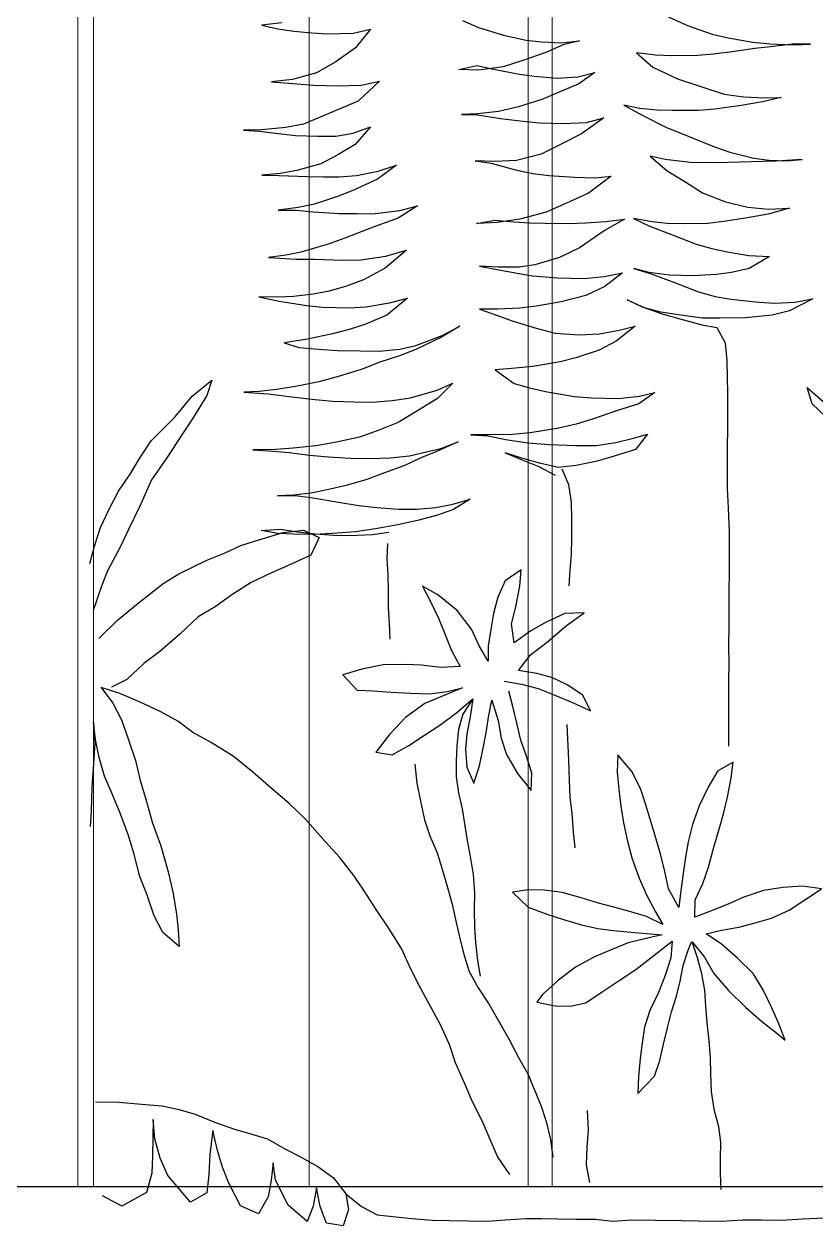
# Model space of a CAD drawing. Header units: metres. Extents: x -58 to 722, y -1100 to 345.
# Drawn here: x 27.1586 to 27.3925, y 109.69 to 110.0452 of the extents above; entities that cross this region are included whole.
import ezdxf

# ---------------------------------------------------------------- set-up
doc = ezdxf.new("R2010")
doc.units = ezdxf.units.M
doc.header["$MEASUREMENT"] = 0
doc.layers.add('FSR_ARQ_002MURO', color=150, linetype='Continuous', lineweight=30)
doc.layers.add('FSR_ARQ_013VENTANAS', color=4, linetype='Continuous', lineweight=5)
doc.layers.add('FSR_ARQ_005VEGETACION', color=64, linetype='Continuous')
doc.layers.add('FSR_ARQ_29PERFILES ACERO', color=143, linetype='Continuous')

# ---------------------------------------------------------------- blocks, each defined once
blk = doc.blocks.new('arbustos 01')
at = {"layer": 'FSR_ARQ_005VEGETACION', "color": 103}
for p, q in [((188.57058, -31.70263), (188.56249, -31.70549)), ((188.57759, -31.69943), (188.57058, -31.70263)), ((188.64443, -31.70103), (188.6392, -31.70325)), ((188.70373, -31.70178), (188.71032, -31.70253)), ((188.71032, -31.70253), (188.70508, -31.70368)), ((188.55724, -31.70664), (188.54913, -31.70806)), ((188.56249, -31.70549), (188.55724, -31.70664)), ((188.63099, -31.70576), (188.6236, -31.70741)), ((188.6392, -31.70325), (188.63099, -31.70576)), ((188.68035, -31.70509), (188.67459, -31.70385)), ((188.67459, -31.70385), (188.67958, -31.71)), ((188.68884, -31.70533), (188.68035, -31.70509)), ((188.69386, -31.70502), (188.68884, -31.70533)), ((188.69983, -31.70446), (188.69386, -31.70502)), ((188.70508, -31.70368), (188.69983, -31.70446)), ((188.53026, -31.7088), (188.53611, -31.70872)), ((188.53588, -31.70896), (188.53026, -31.7088)), ((188.54352, -31.70862), (188.53588, -31.70896)), ((188.53611, -31.70872), (188.5433, -31.70958)), ((188.5433, -31.70958), (188.54845, -31.71022)), ((188.54913, -31.70806), (188.54352, -31.70862)), ((188.54845, -31.71022), (188.55671, -31.71143)), ((188.61202, -31.70829), (188.60603, -31.70765)), ((188.60603, -31.70765), (188.61143, -31.70901)), ((188.61143, -31.70901), (188.61708, -31.71144)), ((188.61847, -31.70796), (188.61202, -31.70829)), ((188.6236, -31.70741), (188.61847, -31.70796)), ((188.67958, -31.71), (188.68598, -31.71457)), ((188.55671, -31.71143), (188.56222, -31.71207)), ((188.56222, -31.71207), (188.56736, -31.71248)), ((188.56736, -31.71248), (188.57597, -31.7126)), ((188.57597, -31.7126), (188.58111, -31.71241)), ((188.58111, -31.71241), (188.58732, -31.71161)), ((188.58732, -31.71161), (188.582, -31.71634)), ((188.61708, -31.71144), (188.62465, -31.71409)), ((188.62465, -31.71409), (188.63113, -31.71616)), ((188.582, -31.71634), (188.57392, -31.72016)), ((188.60655, -31.71948), (188.60103, -31.718)), ((188.60103, -31.718), (188.60622, -31.72175)), ((188.62638, -31.71849), (188.62089, -31.71928)), ((188.63472, -31.71682), (188.62638, -31.71849)), ((188.63113, -31.71616), (188.63903, -31.71724)), ((188.63973, -31.7158), (188.63472, -31.71682)), ((188.63903, -31.71724), (188.64561, -31.71703)), ((188.64561, -31.71703), (188.63973, -31.7158)), ((188.68598, -31.71457), (188.69236, -31.71819)), ((188.69236, -31.71819), (188.70028, -31.72036)), ((188.57392, -31.72016), (188.55857, -31.72515)), ((188.60622, -31.72175), (188.61199, -31.72419)), ((188.61337, -31.71986), (188.60655, -31.71948)), ((188.62089, -31.71928), (188.61337, -31.71986)), ((188.67771, -31.72222), (188.67172, -31.72086)), ((188.67172, -31.72086), (188.67874, -31.72746)), ((188.68549, -31.72247), (188.67771, -31.72222)), ((188.69337, -31.72224), (188.68549, -31.72247)), ((188.69875, -31.72181), (188.69337, -31.72224)), ((188.7071, -31.7211), (188.69875, -31.72181)), ((188.70028, -31.72036), (188.7071, -31.7211)), ((188.54508, -31.72641), (188.53982, -31.72624)), ((188.53982, -31.72624), (188.54593, -31.72771)), ((188.55225, -31.72607), (188.54508, -31.72641)), ((188.55857, -31.72515), (188.55225, -31.72607)), ((188.61199, -31.72419), (188.61837, -31.72697)), ((188.54593, -31.72771), (188.553, -31.72893)), ((188.553, -31.72893), (188.56163, -31.73013)), ((188.56163, -31.73013), (188.56689, -31.73054)), ((188.58052, -31.73047), (188.58625, -31.72991)), ((188.59149, -31.72877), (188.58521, -31.7322)), ((188.58625, -31.72991), (188.59149, -31.72877)), ((188.61837, -31.72697), (188.62605, -31.72937)), ((188.62605, -31.72937), (188.63264, -31.73084)), ((188.67874, -31.72746), (188.69665, -31.73499)), ((188.56689, -31.73054), (188.57538, -31.73054)), ((188.57538, -31.73054), (188.58052, -31.73047)), ((188.58521, -31.7322), (188.57773, -31.73601)), ((188.60376, -31.73446), (188.59801, -31.73298)), ((188.59801, -31.73298), (188.60537, -31.73814)), ((188.62456, -31.73406), (188.61931, -31.73461)), ((188.63196, -31.73312), (188.62456, -31.73406)), ((188.63947, -31.73194), (188.63196, -31.73312)), ((188.63264, -31.73084), (188.63947, -31.73158)), ((188.63947, -31.73158), (188.64473, -31.73187)), ((188.64473, -31.73187), (188.63947, -31.73194)), ((188.57773, -31.73601), (188.57035, -31.73898)), ((188.61142, -31.73483), (188.60376, -31.73446)), ((188.60537, -31.73814), (188.61187, -31.74152)), ((188.61931, -31.73461), (188.61142, -31.73483)), ((188.68032, -31.73796), (188.67467, -31.73589)), ((188.67467, -31.73589), (188.67965, -31.74168)), ((188.68607, -31.73896), (188.68032, -31.73796)), ((188.69665, -31.73499), (188.70241, -31.73611)), ((188.70578, -31.73797), (188.69922, -31.73878)), ((188.70241, -31.73611), (188.71043, -31.73683)), ((188.71103, -31.7373), (188.70578, -31.73797)), ((188.71043, -31.73683), (188.71629, -31.73699)), ((188.71629, -31.73699), (188.71103, -31.7373)), ((188.57035, -31.73898), (188.56168, -31.74244)), ((188.61187, -31.74152), (188.61861, -31.7449)), ((188.67965, -31.74168), (188.68532, -31.74507)), ((188.69193, -31.739), (188.68607, -31.73896)), ((188.69922, -31.73878), (188.69193, -31.739)), ((188.55668, -31.74418), (188.54882, -31.7462)), ((188.56168, -31.74244), (188.55668, -31.74418)), ((188.58288, -31.7455), (188.57732, -31.75036)), ((188.57787, -31.74664), (188.58288, -31.7455)), ((188.61861, -31.7449), (188.62677, -31.74694)), ((188.68532, -31.74507), (188.69097, -31.7481)), ((188.53807, -31.74706), (188.53292, -31.74666)), ((188.53292, -31.74666), (188.54154, -31.74714)), ((188.5438, -31.74687), (188.53807, -31.74706)), ((188.54154, -31.74714), (188.54979, -31.74738)), ((188.54882, -31.7462), (188.5438, -31.74687)), ((188.54979, -31.74738), (188.5572, -31.74764)), ((188.5572, -31.74764), (188.56234, -31.74769)), ((188.56234, -31.74769), (188.56963, -31.74759)), ((188.56963, -31.74759), (188.57787, -31.74664)), ((188.62705, -31.75004), (188.62132, -31.75119)), ((188.62677, -31.74694), (188.63382, -31.74732)), ((188.63503, -31.74778), (188.62705, -31.75004)), ((188.63382, -31.74732), (188.64028, -31.74711)), ((188.64028, -31.74711), (188.63503, -31.74778)), ((188.67212, -31.7505), (188.66612, -31.74843)), ((188.66612, -31.74843), (188.67239, -31.75313)), ((188.69097, -31.7481), (188.69877, -31.75026)), ((188.57151, -31.7539), (188.56571, -31.75757)), ((188.57732, -31.75036), (188.57151, -31.7539)), ((188.60078, -31.75267), (188.59564, -31.75214)), ((188.59564, -31.75214), (188.60312, -31.75766)), ((188.60771, -31.75245), (188.60078, -31.75267)), ((188.61595, -31.75186), (188.60771, -31.75245)), ((188.62132, -31.75119), (188.61595, -31.75186)), ((188.67919, -31.75184), (188.67212, -31.7505)), ((188.67239, -31.75313), (188.68045, -31.75685)), ((188.68494, -31.75236), (188.67919, -31.75184)), ((188.68996, -31.75229), (188.68494, -31.75236)), ((188.69533, -31.75222), (188.68996, -31.75229)), ((188.70465, -31.75186), (188.69533, -31.75222)), ((188.69877, -31.75026), (188.70429, -31.75126)), ((188.70429, -31.75126), (188.71027, -31.75178)), ((188.71027, -31.75178), (188.70465, -31.75186)), ((188.56571, -31.75757), (188.5581, -31.76054)), ((188.60312, -31.75766), (188.61034, -31.76091)), ((188.68045, -31.75685), (188.6855, -31.75881)), ((188.5581, -31.76054), (188.55083, -31.76231)), ((188.61034, -31.76091), (188.61696, -31.76392)), ((188.665, -31.76339), (188.65924, -31.7618)), ((188.65924, -31.7618), (188.66552, -31.76589)), ((188.6855, -31.75881), (188.69307, -31.76134)), ((188.69307, -31.76134), (188.69834, -31.76234)), ((188.5439, -31.76288), (188.53708, -31.76262)), ((188.53708, -31.76262), (188.54416, -31.76455)), ((188.55083, -31.76231), (188.5439, -31.76288)), ((188.54416, -31.76455), (188.55159, -31.76589)), ((188.61696, -31.76392), (188.62559, -31.7662)), ((188.67398, -31.76447), (188.665, -31.76339)), ((188.679, -31.7644), (188.67398, -31.76447)), ((188.68498, -31.76432), (188.679, -31.7644)), ((188.69346, -31.76384), (188.68498, -31.76432)), ((188.69895, -31.76329), (188.69346, -31.76384)), ((188.69834, -31.76234), (188.70493, -31.76321)), ((188.70493, -31.76321), (188.69895, -31.76329)), ((188.55159, -31.76589), (188.55878, -31.76699)), ((188.55878, -31.76699), (188.56393, -31.76763)), ((188.56393, -31.76763), (188.57206, -31.76776)), ((188.57206, -31.76776), (188.57732, -31.76769)), ((188.58331, -31.76845), (188.57534, -31.77142)), ((188.57732, -31.76769), (188.58233, -31.76714)), ((188.58233, -31.76714), (188.58829, -31.76599)), ((188.58829, -31.76599), (188.58331, -31.76845)), ((188.59739, -31.76694), (188.59128, -31.76619)), ((188.59128, -31.76619), (188.59767, -31.7698)), ((188.60397, -31.76745), (188.59739, -31.76694)), ((188.59767, -31.7698), (188.606, -31.77567)), ((188.60935, -31.76761), (188.60397, -31.76745)), ((188.61736, -31.76751), (188.60935, -31.76761)), ((188.6225, -31.76744), (188.61736, -31.76751)), ((188.62764, -31.76713), (188.6225, -31.76744)), ((188.62559, -31.7662), (188.63302, -31.76729)), ((188.63385, -31.76656), (188.62764, -31.76713)), ((188.63302, -31.76729), (188.63984, -31.76768)), ((188.63984, -31.76768), (188.63385, -31.76656)), ((188.66552, -31.76589), (188.6738, -31.76889)), ((188.6738, -31.76889), (188.68306, -31.77247)), ((188.57534, -31.77142), (188.56773, -31.7744)), ((188.68306, -31.77247), (188.68822, -31.77431)), ((188.5576, -31.77692), (188.55044, -31.7781)), ((188.56261, -31.7759), (188.5576, -31.77692)), ((188.56773, -31.7744), (188.56261, -31.7759)), ((188.606, -31.77567), (188.61261, -31.77881)), ((188.66963, -31.77839), (188.66279, -31.77645)), ((188.66279, -31.77645), (188.6698, -31.78233)), ((188.68822, -31.77431), (188.69735, -31.77706)), ((188.69735, -31.77706), (188.70238, -31.77807)), ((188.55044, -31.7781), (188.54364, -31.77843)), ((188.54364, -31.77843), (188.55038, -31.7824)), ((188.61261, -31.77881), (188.62066, -31.78121)), ((188.62066, -31.78121), (188.62581, -31.78197)), ((188.67777, -31.7796), (188.66963, -31.77839)), ((188.68387, -31.77963), (188.67777, -31.7796)), ((188.69307, -31.77939), (188.68387, -31.77963)), ((188.69905, -31.77931), (188.69307, -31.77939)), ((188.70813, -31.77882), (188.69905, -31.77931)), ((188.70238, -31.77807), (188.70813, -31.77882)), ((188.55038, -31.7824), (188.55614, -31.78376)), ((188.55614, -31.78376), (188.56117, -31.78441)), ((188.56117, -31.78441), (188.56859, -31.78478)), ((188.56859, -31.78478), (188.57659, -31.78456)), ((188.58256, -31.78412), (188.57483, -31.78697)), ((188.57659, -31.78456), (188.58316, -31.78375)), ((188.58816, -31.78237), (188.58256, -31.78412)), ((188.58316, -31.78375), (188.58816, -31.78237)), ((188.598, -31.7851), (188.59188, -31.78387)), ((188.59188, -31.78387), (188.59768, -31.78833)), ((188.60446, -31.78573), (188.598, -31.7851)), ((188.6133, -31.78549), (188.60446, -31.78573)), ((188.62142, -31.78478), (188.6133, -31.78549)), ((188.62655, -31.784), (188.62142, -31.78478)), ((188.62581, -31.78197), (188.63274, -31.782)), ((188.63311, -31.78271), (188.62655, -31.784)), ((188.63274, -31.782), (188.63883, -31.78168)), ((188.63883, -31.78168), (188.63311, -31.78271)), ((188.6698, -31.78233), (188.67691, -31.78618)), ((188.57483, -31.78697), (188.56698, -31.79007)), ((188.59768, -31.78833), (188.60394, -31.79124)), ((188.67691, -31.78618), (188.68255, -31.78826)), ((188.68255, -31.78826), (188.68819, -31.78985)), ((188.53535, -31.79348), (188.52948, -31.79237)), ((188.52948, -31.79237), (188.53706, -31.79633)), ((188.54193, -31.79375), (188.53535, -31.79348)), ((188.54719, -31.79344), (188.54193, -31.79375)), ((188.55638, -31.79248), (188.54719, -31.79344)), ((188.56151, -31.79157), (188.55638, -31.79248)), ((188.56698, -31.79007), (188.56151, -31.79157)), ((188.59045, -31.79273), (188.58487, -31.7952)), ((188.5851, -31.7952), (188.59045, -31.79273)), ((188.60394, -31.79124), (188.6121, -31.7934)), ((188.6121, -31.7934), (188.62024, -31.79484)), ((188.6684, -31.79371), (188.66252, -31.79211)), ((188.66252, -31.79211), (188.6693, -31.79776)), ((188.68819, -31.78985), (188.69347, -31.79086)), ((188.69347, -31.79086), (188.69993, -31.79161)), ((188.70462, -31.7931), (188.69555, -31.79454)), ((188.69993, -31.79161), (188.70496, -31.79178)), ((188.71129, -31.79169), (188.70462, -31.7931)), ((188.70496, -31.79178), (188.71129, -31.79169)), ((188.53706, -31.79633), (188.54282, -31.79769)), ((188.57892, -31.79731), (188.57272, -31.79907)), ((188.57426, -31.7975), (188.57939, -31.79671)), ((188.58487, -31.7952), (188.57892, -31.79731)), ((188.57939, -31.79671), (188.5851, -31.7952)), ((188.62024, -31.79484), (188.62563, -31.79548)), ((188.62563, -31.79548), (188.63293, -31.79574)), ((188.63293, -31.79574), (188.63891, -31.79578)), ((188.63891, -31.79578), (188.63296, -31.7979)), ((188.67619, -31.79504), (188.6684, -31.79371)), ((188.68146, -31.79532), (188.67619, -31.79504)), ((188.69054, -31.79508), (188.68146, -31.79532)), ((188.69555, -31.79454), (188.69054, -31.79508)), ((188.54282, -31.79769), (188.55156, -31.79864)), ((188.55156, -31.79864), (188.55993, -31.79877)), ((188.55993, -31.79877), (188.56579, -31.79869)), ((188.56594, -31.80096), (188.56093, -31.80174)), ((188.56579, -31.79869), (188.57426, -31.7975)), ((188.57272, -31.79907), (188.56594, -31.80096)), ((188.59298, -31.80262), (188.58782, -31.80138)), ((188.58782, -31.80138), (188.59398, -31.80631)), ((188.62784, -31.79976), (188.62022, -31.80201)), ((188.63296, -31.7979), (188.62784, -31.79976)), ((188.6511, -31.80446), (188.64532, -31.80131)), ((188.64532, -31.80131), (188.65134, -31.80494)), ((188.6693, -31.79776), (188.67651, -31.80077)), ((188.67651, -31.80077), (188.68167, -31.80249)), ((188.56093, -31.80174), (188.55825, -31.8068)), ((188.59945, -31.80385), (188.59298, -31.80262)), ((188.60603, -31.80424), (188.59945, -31.80385)), ((188.61403, -31.80365), (188.60603, -31.80424)), ((188.62022, -31.80201), (188.61403, -31.80365)), ((188.65975, -31.80769), (188.6511, -31.80446)), ((188.65134, -31.80494), (188.65977, -31.80901)), ((188.68167, -31.80249), (188.68707, -31.80386)), ((188.68707, -31.80386), (188.69534, -31.80566)), ((188.55825, -31.8068), (188.55769, -31.81261)), ((188.59398, -31.80631), (188.59964, -31.80923)), ((188.59964, -31.80923), (188.6072, -31.81175)), ((188.66502, -31.80894), (188.65975, -31.80769)), ((188.65977, -31.80901), (188.66517, -31.81109)), ((188.67185, -31.80956), (188.66502, -31.80894)), ((188.69168, -31.80893), (188.68547, -31.80938)), ((188.69801, -31.80837), (188.69168, -31.80893)), ((188.69534, -31.80566), (188.70301, -31.80687)), ((188.70301, -31.80687), (188.69801, -31.80837)), ((188.55769, -31.81261), (188.55752, -31.81819)), ((188.6072, -31.81175), (188.61236, -31.81312)), ((188.61236, -31.81312), (188.62135, -31.81455)), ((188.66517, -31.81109), (188.67154, -31.81315)), ((188.67154, -31.81315), (188.67743, -31.81546)), ((188.67806, -31.80948), (188.67185, -31.80956)), ((188.68547, -31.80938), (188.67806, -31.80948)), ((188.62135, -31.81455), (188.6271, -31.81519)), ((188.6271, -31.81519), (188.63368, -31.8157)), ((188.63368, -31.8157), (188.62752, -31.8202)), ((188.67743, -31.81546), (188.68487, -31.81775)), ((188.55752, -31.81819), (188.55746, -31.82327)), ((188.62752, -31.8202), (188.6224, -31.82159)), ((188.65277, -31.82237), (188.6476, -31.82005)), ((188.6476, -31.82005), (188.65269, -31.82512)), ((188.68487, -31.81775), (188.69159, -31.81969)), ((188.69159, -31.81969), (188.69926, -31.82114)), ((188.73313, -31.82432), (188.72673, -31.81914)), ((188.72673, -31.81914), (188.72835, -31.82414)), ((188.53131, -31.82151), (188.52611, -31.82612)), ((188.52971, -31.82691), (188.53131, -31.82151)), ((188.55746, -31.82327), (188.55742, -31.8291)), ((188.58634, -31.82435), (188.5813, -31.8231)), ((188.5813, -31.8231), (188.58661, -31.82686)), ((188.59328, -31.82509), (188.58634, -31.82435)), ((188.60212, -31.82485), (188.59328, -31.82509)), ((188.60774, -31.82442), (188.60212, -31.82485)), ((188.61716, -31.82286), (188.60774, -31.82442)), ((188.6224, -31.82159), (188.61716, -31.82286)), ((188.66153, -31.82488), (188.65277, -31.82237)), ((188.69926, -31.82114), (188.70549, -31.82213)), ((188.52298, -31.83322), (188.52971, -31.82691)), ((188.58661, -31.82686), (188.59393, -31.82915)), ((188.65269, -31.82512), (188.66029, -31.8298)), ((188.55742, -31.8291), (188.5575, -31.83517)), ((188.59393, -31.82915), (188.60174, -31.83191)), ((188.60174, -31.83191), (188.60714, -31.83351)), ((188.5575, -31.83517), (188.55758, -31.84099)), ((188.5888, -31.8383), (188.58376, -31.83682)), ((188.58376, -31.83682), (188.58765, -31.8419)), ((188.60714, -31.83351), (188.61278, -31.83487)), ((188.61278, -31.83487), (188.62224, -31.83641)), ((188.62224, -31.83641), (188.62799, -31.83693)), ((188.59407, -31.83955), (188.5888, -31.8383)), ((188.60054, -31.84053), (188.59407, -31.83955)), ((188.60736, -31.84056), (188.60054, -31.84053)), ((188.61596, -31.8402), (188.60736, -31.84056)), ((188.62288, -31.83963), (188.61596, -31.8402)), ((188.63028, -31.83858), (188.62288, -31.83963)), ((188.62799, -31.83693), (188.636, -31.83706)), ((188.636, -31.83742), (188.63028, -31.83858)), ((188.636, -31.83706), (188.64174, -31.83699)), ((188.64174, -31.83699), (188.636, -31.83742)), ((188.6516, -31.84151), (188.64583, -31.83932)), ((188.64583, -31.83932), (188.65317, -31.84257)), ((188.55758, -31.84099), (188.55754, -31.84732)), ((188.58765, -31.8419), (188.59461, -31.84408)), ((188.59461, -31.84408), (188.60025, -31.84568)), ((188.61915, -31.84638), (188.62534, -31.84462)), ((188.63046, -31.843), (188.62487, -31.84522)), ((188.62534, -31.84462), (188.63046, -31.843)), ((188.65676, -31.84276), (188.6516, -31.84151)), ((188.65317, -31.84257), (188.65834, -31.84465)), ((188.66179, -31.84389), (188.65676, -31.84276)), ((188.60025, -31.84568), (188.60709, -31.84714)), ((188.60709, -31.84714), (188.61307, -31.84777)), ((188.61307, -31.84777), (188.61915, -31.84638)), ((188.62487, -31.84522), (188.6194, -31.84745))]:
    blk.add_line(p, q, dxfattribs=at)
at = {"layer": 'FSR_ARQ_005VEGETACION', "color": 104}
for p, q in [((188.66752, -31.82576), (188.66153, -31.82488)), ((188.69955, -31.82472), (188.69286, -31.82541)), ((188.70826, -31.82353), (188.69955, -31.82472)), ((188.70549, -31.82213), (188.71123, -31.82277)), ((188.71626, -31.82306), (188.70826, -31.82353)), ((188.71123, -31.82277), (188.71626, -31.82306)), ((188.72835, -31.82414), (188.73275, -31.83126)), ((188.73884, -31.83129), (188.73313, -31.82432)), ((188.67399, -31.82627), (188.66752, -31.82576)), ((188.67996, -31.82619), (188.67399, -31.82627)), ((188.68701, -31.82597), (188.67996, -31.82619)), ((188.69286, -31.82541), (188.68701, -31.82597)), ((188.66029, -31.8298), (188.66559, -31.83296)), ((188.66559, -31.83296), (188.67208, -31.83562)), ((188.73275, -31.83126), (188.73653, -31.83706)), ((188.7466, -31.83896), (188.73884, -31.83129)), ((188.67208, -31.83562), (188.67821, -31.83781)), ((188.67821, -31.83781), (188.68576, -31.8395)), ((188.68576, -31.8395), (188.69247, -31.8406)), ((188.69247, -31.8406), (188.70001, -31.84145)), ((188.73653, -31.83706), (188.74154, -31.84464)), ((188.75026, -31.84453), (188.7466, -31.83896)), ((188.65834, -31.84465), (188.66339, -31.84709)), ((188.66814, -31.84464), (188.66179, -31.84389)), ((188.67483, -31.84478), (188.66814, -31.84464)), ((188.68117, -31.8447), (188.67483, -31.84478)), ((188.68846, -31.84424), (188.68117, -31.8447)), ((188.69466, -31.84368), (188.68846, -31.84424)), ((188.70135, -31.84287), (188.69466, -31.84368)), ((188.70001, -31.84145), (188.70576, -31.84185)), ((188.7066, -31.84244), (188.70135, -31.84287)), ((188.70576, -31.84185), (188.71329, -31.84199)), ((188.71329, -31.84199), (188.7066, -31.84244)), ((188.74154, -31.84464), (188.74654, -31.85187)), ((188.75356, -31.84998), (188.75026, -31.84453)), ((188.55754, -31.84732), (188.55752, -31.85451)), ((188.61179, -31.84819), (188.60968, -31.85337)), ((188.6194, -31.84745), (188.61406, -31.85027)), ((188.66339, -31.84709), (188.67, -31.84951)), ((188.67, -31.84951), (188.67589, -31.8517)), ((188.67589, -31.8517), (188.68261, -31.85364)), ((188.74654, -31.85187), (188.75036, -31.86042)), ((188.75734, -31.85555), (188.75356, -31.84998)), ((188.55752, -31.85451), (188.55723, -31.86108)), ((188.60968, -31.85337), (188.6088, -31.85912)), ((188.68261, -31.85364), (188.68884, -31.85511)), ((188.68884, -31.85511), (188.69424, -31.85624)), ((188.69424, -31.85624), (188.69998, -31.85688)), ((188.76066, -31.86184), (188.75734, -31.85555)), ((188.6088, -31.85912), (188.60864, -31.86462)), ((188.64766, -31.85986), (188.6419, -31.85814)), ((188.6419, -31.85814), (188.64745, -31.86153)), ((188.65318, -31.86086), (188.64766, -31.85986)), ((188.67851, -31.86027), (188.67254, -31.86095)), ((188.68519, -31.85911), (188.67851, -31.86027)), ((188.69426, -31.85767), (188.68519, -31.85911)), ((188.69939, -31.857), (188.69426, -31.85767)), ((188.70513, -31.85704), (188.69939, -31.857)), ((188.69998, -31.85688), (188.70513, -31.85704)), ((188.75036, -31.86042), (188.75417, -31.86838)), ((188.55723, -31.86108), (188.55697, -31.86865)), ((188.64745, -31.86153), (188.65297, -31.86349)), ((188.65297, -31.86349), (188.65921, -31.8652)), ((188.6594, -31.86149), (188.65318, -31.86086)), ((188.66538, -31.86141), (188.6594, -31.86149)), ((188.67254, -31.86095), (188.66538, -31.86141)), ((188.76324, -31.86742), (188.76066, -31.86184)), ((188.60864, -31.86462), (188.60872, -31.87071)), ((188.65921, -31.8652), (188.66569, -31.86655)), ((188.66569, -31.86655), (188.673, -31.86788)), ((188.673, -31.86788), (188.67958, -31.86887)), ((188.69667, -31.86832), (188.69145, -31.87079)), ((188.70326, -31.86907), (188.69667, -31.86832)), ((188.7042, -31.86805), (188.69859, -31.86885)), ((188.71054, -31.86845), (188.7042, -31.86805)), ((188.70506, -31.86948), (188.71054, -31.86845)), ((188.75417, -31.86838), (188.75675, -31.87373)), ((188.76524, -31.87361), (188.76324, -31.86742)), ((188.55697, -31.86865), (188.55692, -31.8746)), ((188.60872, -31.87071), (188.6088, -31.87645)), ((188.67398, -31.86978), (188.66859, -31.86902)), ((188.679, -31.86995), (188.67398, -31.86978)), ((188.6851, -31.87011), (188.679, -31.86995)), ((188.67958, -31.86887), (188.68712, -31.86948)), ((188.69274, -31.86953), (188.6851, -31.87011)), ((188.68712, -31.86948), (188.69311, -31.86976)), ((188.69145, -31.87079), (188.69427, -31.87661)), ((188.69859, -31.86885), (188.69274, -31.86953)), ((188.69311, -31.86976), (188.6998, -31.86967)), ((188.6998, -31.86967), (188.70506, -31.86948)), ((188.7113, -31.87147), (188.70326, -31.86907)), ((188.71718, -31.87343), (188.7113, -31.87147)), ((188.55692, -31.8746), (188.5569, -31.88228)), ((188.66901, -31.8727), (188.66931, -31.87778)), ((188.72235, -31.87575), (188.71718, -31.87343)), ((188.72836, -31.87817), (188.72235, -31.87575)), ((188.75675, -31.87373), (188.76093, -31.88168)), ((188.76675, -31.87933), (188.76524, -31.87361)), ((188.6088, -31.87645), (188.60923, -31.88147)), ((188.66931, -31.87778), (188.6689, -31.88305)), ((188.69427, -31.87661), (188.70185, -31.88009)), ((188.70185, -31.88009), (188.70738, -31.88252)), ((188.73751, -31.88271), (188.72836, -31.87817)), ((188.5569, -31.88228), (188.55698, -31.88836)), ((188.60923, -31.88147), (188.60954, -31.8866)), ((188.62568, -31.88674), (188.62524, -31.88137)), ((188.62524, -31.88137), (188.63043, -31.885)), ((188.6689, -31.88305), (188.66885, -31.88831)), ((188.70738, -31.88252), (188.71376, -31.88555)), ((188.74269, -31.88587), (188.73751, -31.88271)), ((188.76093, -31.88168), (188.76291, -31.88679)), ((188.62696, -31.89354), (188.62568, -31.88674)), ((188.63043, -31.885), (188.6329, -31.89035)), ((188.65249, -31.88961), (188.65759, -31.88679)), ((188.65759, -31.88679), (188.6548, -31.89196)), ((188.71376, -31.88555), (188.71979, -31.88941)), ((188.75091, -31.89233), (188.74269, -31.88587)), ((188.76291, -31.88679), (188.76565, -31.89476)), ((188.55698, -31.88836), (188.55706, -31.89369)), ((188.6329, -31.89035), (188.63429, -31.89571)), ((188.64623, -31.89471), (188.65249, -31.88961)), ((188.6548, -31.89196), (188.65236, -31.89726)), ((188.66885, -31.88831), (188.66881, -31.89381)), ((188.71979, -31.88941), (188.72558, -31.89351)), ((188.55706, -31.89369), (188.55701, -31.89964)), ((188.61031, -31.89962), (188.60452, -31.89552)), ((188.60452, -31.89552), (188.61085, -31.89567)), ((188.61085, -31.89567), (188.61699, -31.89857)), ((188.62835, -31.89914), (188.62696, -31.89354)), ((188.63429, -31.89571), (188.63519, -31.90096)), ((188.64153, -31.90087), (188.64623, -31.89471)), ((188.66881, -31.89381), (188.66852, -31.89895)), ((188.72558, -31.89351), (188.73125, -31.89678)), ((188.75768, -31.89786), (188.75091, -31.89233)), ((188.55701, -31.89964), (188.5571, -31.90633)), ((188.6166, -31.90504), (188.61031, -31.89962)), ((188.61699, -31.89857), (188.62205, -31.90137)), ((188.62748, -31.90537), (188.62835, -31.89914)), ((188.65236, -31.89726), (188.65028, -31.90243)), ((188.66852, -31.89895), (188.66835, -31.90409)), ((188.73125, -31.89678), (188.7373, -31.90256)), ((188.76386, -31.90387), (188.75768, -31.89786)), ((188.62205, -31.90137), (188.62748, -31.90537)), ((188.63519, -31.90096), (188.63598, -31.90633)), ((188.63897, -31.90629), (188.64153, -31.90087)), ((188.65028, -31.90243), (188.64808, -31.90784)), ((188.7373, -31.90256), (188.74383, -31.90821)), ((188.5571, -31.90633), (188.55706, -31.91216)), ((188.62216, -31.90926), (188.6166, -31.90504)), ((188.63598, -31.90633), (188.63605, -31.91135)), ((188.63605, -31.91135), (188.63897, -31.90629)), ((188.64808, -31.90784), (188.64516, -31.91313)), ((188.62605, -31.91447), (188.62216, -31.90926)), ((188.74383, -31.90821), (188.74903, -31.91208)), ((188.55706, -31.91216), (188.55714, -31.91773)), ((188.61509, -31.91677), (188.62009, -31.91539)), ((188.62009, -31.91539), (188.62605, -31.91447)), ((188.64516, -31.91313), (188.65162, -31.91341)), ((188.65162, -31.91341), (188.65795, -31.91272)), ((188.65795, -31.91272), (188.6632, -31.91241)), ((188.6632, -31.91241), (188.6705, -31.91255)), ((188.6705, -31.91255), (188.67745, -31.91401)), ((188.67745, -31.91401), (188.68369, -31.91584)), ((188.68369, -31.91584), (188.67898, -31.92092)), ((188.74903, -31.91208), (188.7546, -31.91739)), ((188.55714, -31.91773), (188.55709, -31.92331)), ((188.605, -31.92253), (188.6101, -31.91911)), ((188.6101, -31.91911), (188.61509, -31.91677)), ((188.62504, -31.91891), (188.61956, -31.9203)), ((188.63076, -31.91799), (188.62504, -31.91891)), ((188.7546, -31.91739), (188.75965, -31.91995)), ((188.55709, -31.92331), (188.55716, -31.92889)), ((188.60244, -31.9277), (188.605, -31.92253)), ((188.61409, -31.92252), (188.60838, -31.92499)), ((188.61956, -31.9203), (188.61409, -31.92252)), ((188.62789, -31.92628), (188.62925, -31.92124)), ((188.64632, -31.92818), (188.641, -31.92371)), ((188.641, -31.92371), (188.64192, -31.92968)), ((188.641, -31.92371), (188.6443, -31.92881)), ((188.64946, -31.92132), (188.64442, -31.92008)), ((188.64442, -31.92008), (188.65019, -31.92251)), ((188.6552, -31.92208), (188.64946, -31.92132)), ((188.65019, -31.92251), (188.6568, -31.92529)), ((188.66142, -31.92188), (188.6552, -31.92208)), ((188.66787, -31.92155), (188.66142, -31.92188)), ((188.67384, -31.92111), (188.66787, -31.92155)), ((188.67898, -31.92092), (188.67384, -31.92111)), ((188.75028, -31.92486), (188.75693, -31.92202)), ((188.75693, -31.92202), (188.763, -31.92002)), ((188.763, -31.92002), (188.75925, -31.92521)), ((188.60838, -31.92499), (188.60244, -31.9277)), ((188.62653, -31.93216), (188.62789, -31.92628)), ((188.63479, -31.92415), (188.63273, -31.93088)), ((188.63594, -31.92976), (188.63479, -31.92415)), ((188.6568, -31.92529), (188.6632, -31.92986)), ((188.74351, -31.92806), (188.75028, -31.92486)), ((188.75925, -31.92521), (188.75633, -31.93063)), ((188.55716, -31.92889), (188.55711, -31.93422)), ((188.63273, -31.93088), (188.63173, -31.93663)), ((188.63673, -31.93489), (188.63594, -31.92976)), ((188.64192, -31.92968), (188.64307, -31.93528)), ((188.6443, -31.92881), (188.6458, -31.93381)), ((188.65188, -31.93241), (188.64632, -31.92818)), ((188.6632, -31.92986), (188.66841, -31.93541)), ((188.73296, -31.93477), (188.73793, -31.93112)), ((188.73793, -31.93112), (188.74351, -31.92806)), ((188.75633, -31.93063), (188.75426, -31.93652)), ((188.76491, -31.93709), (188.76555, -31.93146)), ((188.76555, -31.93146), (188.76516, -31.93828)), ((188.55711, -31.93422), (188.55718, -31.9393)), ((188.61015, -31.93214), (188.6096, -31.94386)), ((188.62529, -31.93731), (188.62653, -31.93216)), ((188.63763, -31.93989), (188.63673, -31.93489)), ((188.64307, -31.93528), (188.6435, -31.94029)), ((188.6458, -31.93381), (188.64635, -31.93918)), ((188.65694, -31.93569), (188.65188, -31.93241)), ((188.66841, -31.93541), (188.67292, -31.94121)), ((188.72714, -31.93796), (188.73296, -31.93477)), ((188.62345, -31.9426), (188.62529, -31.93731)), ((188.63173, -31.93663), (188.63001, -31.94203)), ((188.64635, -31.93918), (188.64654, -31.9442)), ((188.66201, -31.93909), (188.65694, -31.93569)), ((188.66755, -31.94212), (188.66201, -31.93909)), ((188.71968, -31.94261), (188.72714, -31.93796)), ((188.75426, -31.93652), (188.75173, -31.94396)), ((188.76367, -31.94296), (188.76491, -31.93709)), ((188.76516, -31.93828), (188.76561, -31.94497)), ((188.58889, -31.94765), (188.59346, -31.94214)), ((188.59346, -31.94214), (188.59366, -31.94777)), ((188.62173, -31.94812), (188.62345, -31.9426)), ((188.63001, -31.94203), (188.62639, -31.9483)), ((188.63891, -31.94573), (188.63763, -31.93989)), ((188.6435, -31.94029), (188.64298, -31.94616)), ((188.67292, -31.94121), (188.66755, -31.94212)), ((188.71341, -31.94771), (188.71968, -31.94261)), ((188.76196, -31.94908), (188.76367, -31.94296)), ((188.55631, -31.94971), (188.55556, -31.94451)), ((188.55556, -31.94451), (188.56075, -31.94754)), ((188.6096, -31.94386), (188.60945, -31.95044)), ((188.64078, -31.95145), (188.63891, -31.94573)), ((188.64298, -31.94616), (188.64078, -31.95145)), ((188.64654, -31.9442), (188.64649, -31.94934)), ((188.66006, -31.94521), (188.65943, -31.95143)), ((188.75173, -31.94396), (188.75027, -31.95056)), ((188.76561, -31.94497), (188.76608, -31.95273)), ((188.55751, -31.95607), (188.55631, -31.94971)), ((188.56075, -31.94754), (188.56379, -31.95277)), ((188.58599, -31.95315), (188.58889, -31.94765)), ((188.59366, -31.94777), (188.59318, -31.95354)), ((188.60945, -31.95044), (188.60917, -31.95618)), ((188.62193, -31.95385), (188.62173, -31.94812)), ((188.62639, -31.9483), (188.62193, -31.95385)), ((188.64649, -31.94934), (188.64572, -31.95461)), ((188.70809, -31.95233), (188.71341, -31.94771)), ((188.75027, -31.95056), (188.74844, -31.95668)), ((188.75941, -31.95498), (188.76196, -31.94908)), ((188.56379, -31.95277), (188.56679, -31.95892)), ((188.58438, -31.95819), (188.58599, -31.95315)), ((188.59318, -31.95354), (188.59251, -31.95901)), ((188.64572, -31.95461), (188.6446, -31.95988)), ((188.65943, -31.95143), (188.65819, -31.95731)), ((188.70136, -31.95816), (188.70809, -31.95233)), ((188.75698, -31.96075), (188.75941, -31.95498)), ((188.76608, -31.95273), (188.7663, -31.96062)), ((188.55883, -31.96145), (188.55751, -31.95607)), ((188.56679, -31.95892), (188.56898, -31.96503)), ((188.58284, -31.96329), (188.58438, -31.95819)), ((188.59251, -31.95901), (188.59159, -31.96447)), ((188.60917, -31.95618), (188.60852, -31.96133)), ((188.65819, -31.95731), (188.65696, -31.96342)), ((188.69605, -31.96313), (188.70136, -31.95816)), ((188.74844, -31.95668), (188.74615, -31.9646)), ((188.5602, -31.96657), (188.55883, -31.96145)), ((188.60852, -31.96133), (188.60812, -31.96755)), ((188.6446, -31.95988), (188.64372, -31.96539)), ((188.68957, -31.97063), (188.69605, -31.96313)), ((188.75421, -31.96832), (188.75698, -31.96075)), ((188.7663, -31.96062), (188.76661, -31.96564)), ((188.56215, -31.97318), (188.5602, -31.96657)), ((188.56898, -31.96503), (188.57036, -31.97065)), ((188.58124, -31.96877), (188.58284, -31.96329)), ((188.59159, -31.96447), (188.59043, -31.97007)), ((188.64372, -31.96539), (188.64284, -31.9709)), ((188.65696, -31.96342), (188.65512, -31.96871)), ((188.74615, -31.9646), (188.74351, -31.97205)), ((188.57036, -31.97065), (188.57129, -31.97578)), ((188.5794, -31.97462), (188.58124, -31.96877)), ((188.59043, -31.97007), (188.58884, -31.97592)), ((188.60812, -31.96755), (188.6076, -31.9727)), ((188.64284, -31.9709), (188.64183, -31.97618)), ((188.65512, -31.96871), (188.65281, -31.97435)), ((188.68486, -31.97571), (188.68957, -31.97063)), ((188.75238, -31.97444), (188.75421, -31.96832)), ((188.56371, -31.97905), (188.56215, -31.97318)), ((188.57799, -31.9804), (188.5794, -31.97462)), ((188.65281, -31.97435), (188.65108, -31.97964)), ((188.74351, -31.97205), (188.74111, -31.98057)), ((188.75034, -31.98212), (188.75238, -31.97444)), ((188.57129, -31.97578), (188.57205, -31.9811)), ((188.58884, -31.97592), (188.58651, -31.98258)), ((188.64183, -31.97618), (188.64095, -31.98145)), ((188.68016, -31.98175), (188.68486, -31.97571)), ((188.56552, -31.98441), (188.56371, -31.97905)), ((188.57205, -31.9811), (188.57274, -31.98673)), ((188.57683, -31.98612), (188.57799, -31.9804)), ((188.58651, -31.98258), (188.58404, -31.98807)), ((188.64095, -31.98145), (188.64055, -31.98743)), ((188.65108, -31.97964), (188.64937, -31.98564)), ((188.67676, -31.98682), (188.68016, -31.98175)), ((188.74111, -31.98057), (188.73941, -31.98764)), ((188.74791, -31.98825), (188.75034, -31.98212)), ((188.52662, -31.98612), (188.53281, -31.98529)), ((188.53175, -31.98952), (188.52662, -31.98612)), ((188.53281, -31.98529), (188.53926, -31.98564)), ((188.53926, -31.98564), (188.54566, -31.98673)), ((188.54566, -31.98673), (188.55207, -31.98887)), ((188.56807, -31.98971), (188.56552, -31.98441)), ((188.57274, -31.98673), (188.57344, -31.99224)), ((188.57344, -31.99224), (188.57683, -31.98612)), ((188.61168, -31.98738), (188.61755, -31.98656)), ((188.61755, -31.98656), (188.62282, -31.98643)), ((188.62282, -31.98643), (188.62798, -31.98722)), ((188.64937, -31.98564), (188.64789, -31.99116)), ((188.67278, -31.99297), (188.67676, -31.98682)), ((188.53725, -31.9931), (188.53175, -31.98952)), ((188.55207, -31.98887), (188.55775, -31.99134)), ((188.56815, -31.99541), (188.56807, -31.98971)), ((188.58404, -31.98807), (188.58108, -31.99369)), ((188.59982, -31.99089), (188.6055, -31.98914)), ((188.6055, -31.98914), (188.61168, -31.98738)), ((188.62798, -31.98722), (188.6229, -31.99213)), ((188.64055, -31.98743), (188.64063, -31.99305)), ((188.73941, -31.98764), (188.73831, -31.99447)), ((188.74561, -31.99497), (188.74791, -31.98825)), ((188.54299, -31.99581), (188.53725, -31.9931)), ((188.55775, -31.99134), (188.56304, -31.99344)), ((188.56304, -31.99344), (188.56815, -31.99541)), ((188.58108, -31.99369), (188.57872, -31.99781)), ((188.58408, -31.99526), (188.5892, -31.9937)), ((188.5892, -31.9937), (188.59476, -31.9922)), ((188.59476, -31.9922), (188.59982, -31.99089)), ((188.61673, -31.99444), (188.6113, -31.99619)), ((188.6229, -31.99213), (188.61673, -31.99444)), ((188.64063, -31.99305), (188.64047, -31.99879)), ((188.64789, -31.99116), (188.64654, -31.99715)), ((188.66856, -31.99924), (188.67278, -31.99297)), ((188.73831, -31.99447), (188.73778, -31.99962)), ((188.54834, -31.99735), (188.54299, -31.99581)), ((188.55369, -31.99877), (188.54834, -31.99735)), ((188.57872, -31.99781), (188.58408, -31.99526)), ((188.60544, -31.99794), (188.6, -31.99913)), ((188.6113, -31.99619), (188.60544, -31.99794)), ((188.64654, -31.99715), (188.64518, -32.00291)), ((188.74282, -32.00051), (188.74561, -31.99497)), ((188.55941, -31.99968), (188.55369, -31.99877)), ((188.56445, -32.00092), (188.55941, -31.99968)), ((188.55947, -32.00427), (188.56445, -32.00092)), ((188.58403, -32.00084), (188.57895, -32.00128)), ((188.57895, -32.00128), (188.58411, -32.00245)), ((188.58911, -32.00033), (188.58403, -32.00084)), ((188.58411, -32.00245), (188.59008, -32.00391)), ((188.59499, -31.99982), (188.58911, -32.00033)), ((188.6, -31.99913), (188.59499, -31.99982)), ((188.64047, -31.99879), (188.64018, -32.00381)), ((188.66435, -32.006), (188.66856, -31.99924)), ((188.73778, -31.99962), (188.7375, -32.00512)), ((188.7375, -32.00512), (188.74282, -32.00051)), ((188.5542, -32.00886), (188.55947, -32.00427)), ((188.56901, -32.00352), (188.56505, -32.00859)), ((188.56734, -32.00875), (188.56901, -32.00352)), ((188.57041, -32.00629), (188.56932, -32.00351)), ((188.57196, -32.01135), (188.57041, -32.00629)), ((188.58159, -32.00806), (188.57563, -32.0033)), ((188.57563, -32.0033), (188.57602, -32.00875)), ((188.59008, -32.00391), (188.59569, -32.00613)), ((188.59569, -32.00613), (188.60112, -32.00848)), ((188.64018, -32.00381), (188.63954, -32.00968)), ((188.64518, -32.00291), (188.64394, -32.00807)), ((188.66145, -32.01249), (188.66435, -32.006)), ((188.54907, -32.01395), (188.5542, -32.00886)), ((188.56505, -32.00859), (188.56196, -32.01397)), ((188.56586, -32.0141), (188.56734, -32.00875)), ((188.57602, -32.00875), (188.57783, -32.01425)), ((188.5876, -32.01263), (188.58159, -32.00806)), ((188.60112, -32.00848), (188.60736, -32.01186)), ((188.63954, -32.00968), (188.63865, -32.01483)), ((188.64394, -32.00807), (188.64222, -32.01323)), ((188.54579, -32.01927), (188.54907, -32.01395)), ((188.56196, -32.01397), (188.55714, -32.01949)), ((188.56494, -32.01938), (188.56586, -32.0141)), ((188.57302, -32.01642), (188.57196, -32.01135)), ((188.57783, -32.01425), (188.58008, -32.02017)), ((188.59298, -32.01621), (188.5876, -32.01263)), ((188.60736, -32.01186), (188.61293, -32.01612)), ((188.64222, -32.01323), (188.6393, -32.01865)), ((188.65854, -32.01815), (188.66145, -32.01249)), ((188.57421, -32.02142), (188.57302, -32.01642)), ((188.59855, -32.01998), (188.59298, -32.01621)), ((188.61293, -32.01612), (188.61814, -32.02083)), ((188.65516, -32.02429), (188.65854, -32.01815)), ((188.54308, -32.02476), (188.54579, -32.01927)), ((188.55714, -32.01949), (188.55157, -32.02501)), ((188.56458, -32.02465), (188.56494, -32.01938)), ((188.57583, -32.02648), (188.57421, -32.02142)), ((188.58008, -32.02017), (188.58295, -32.02608)), ((188.60393, -32.02362), (188.59855, -32.01998)), ((188.61814, -32.02083), (188.62004, -32.0234)), ((188.6393, -32.01865), (188.63567, -32.02408)), ((188.54079, -32.02987), (188.54308, -32.02476)), ((188.55157, -32.02501), (188.5463, -32.02961)), ((188.5641, -32.03017), (188.56458, -32.02465)), ((188.58295, -32.02608), (188.5847, -32.03157)), ((188.60896, -32.02467), (188.60393, -32.02362)), ((188.61398, -32.0246), (188.60896, -32.02467)), ((188.62004, -32.0234), (188.61398, -32.0246)), ((188.63567, -32.02408), (188.63217, -32.03022)), ((188.65178, -32.03055), (188.65516, -32.02429)), ((188.53852, -32.03585), (188.54079, -32.02987)), ((188.5463, -32.02961), (188.54127, -32.03358)), ((188.5635, -32.03607), (188.5641, -32.03017)), ((188.57714, -32.03173), (188.57583, -32.02648)), ((188.63217, -32.03022), (188.62913, -32.03564)), ((188.54127, -32.03358), (188.53852, -32.03585)), ((188.57845, -32.03717), (188.57714, -32.03173)), ((188.5847, -32.03157), (188.58545, -32.0367)), ((188.64876, -32.03729), (188.65178, -32.03055)), ((188.56307, -32.04147), (188.5635, -32.03607)), ((188.5797, -32.04248), (188.57845, -32.03717)), ((188.58545, -32.0367), (188.58614, -32.0419)), ((188.62913, -32.03564), (188.6261, -32.04154)), ((188.64669, -32.04329), (188.64876, -32.03729)), ((188.56296, -32.04693), (188.56307, -32.04147)), ((188.58614, -32.0419), (188.58665, -32.04778)), ((188.6261, -32.04154), (188.62295, -32.04684)), ((188.58138, -32.0476), (188.5797, -32.04248)), ((188.64367, -32.05015), (188.64669, -32.04329)), ((188.56273, -32.05282), (188.56296, -32.04693)), ((188.58685, -32.05336), (188.58138, -32.0476)), ((188.58665, -32.04778), (188.58685, -32.05336)), ((188.62295, -32.04684), (188.61867, -32.05754)), ((188.5617, -32.05903), (188.56273, -32.05282)), ((188.64112, -32.05604), (188.64367, -32.05015)), ((188.61867, -32.05754), (188.61695, -32.06258)), ((188.63798, -32.0623), (188.64112, -32.05604)), ((188.74309, -32.05743), (188.73792, -32.05854)), ((188.74983, -32.05682), (188.74309, -32.05743)), ((188.75709, -32.0562), (188.74983, -32.05682)), ((188.76488, -32.05609), (188.75709, -32.0562)), ((188.56035, -32.06431), (188.5617, -32.05903)), ((188.60351, -32.05894), (188.60324, -32.06528)), ((188.73223, -32.06017), (188.72552, -32.06286)), ((188.73792, -32.05854), (188.73223, -32.06017)), ((188.74544, -32.06818), (188.74599, -32.06185)), ((188.74599, -32.06185), (188.74607, -32.06775)), ((188.55967, -32.06934), (188.56035, -32.06431)), ((188.60324, -32.06528), (188.60367, -32.07101)), ((188.61695, -32.06258), (188.61559, -32.06846)), ((188.63566, -32.06771), (188.63798, -32.0623)), ((188.71932, -32.06502), (188.71363, -32.06665)), ((188.72552, -32.06286), (188.71932, -32.06502)), ((188.72483, -32.07204), (188.72643, -32.06549)), ((188.72643, -32.06549), (188.72738, -32.07327)), ((188.55974, -32.07467), (188.55967, -32.06934)), ((188.61559, -32.06846), (188.61483, -32.07421)), ((188.633, -32.07408), (188.63566, -32.06771)), ((188.70846, -32.06828), (188.70279, -32.07147)), ((188.71363, -32.06665), (188.70846, -32.06828)), ((188.74363, -32.07453), (188.74544, -32.06818)), ((188.74607, -32.06775), (188.74615, -32.07407)), ((188.60367, -32.07101), (188.60387, -32.07675)), ((188.70279, -32.07147), (188.69764, -32.07414)), ((188.72322, -32.07755), (188.72483, -32.07204)), ((188.72738, -32.07327), (188.72768, -32.08001)), ((188.55981, -32.07969), (188.55974, -32.07467)), ((188.60387, -32.07675), (188.60275, -32.08262)), ((188.6289, -32.07999), (188.633, -32.07408)), ((188.69197, -32.07733), (188.68683, -32.08103)), ((188.69764, -32.07414), (188.69197, -32.07733)), ((188.70578, -32.08179), (188.70655, -32.07609)), ((188.70655, -32.07609), (188.70726, -32.08177)), ((188.72119, -32.08284), (188.72322, -32.07755)), ((188.74118, -32.08025), (188.74363, -32.07453)), ((188.74615, -32.07407), (188.74644, -32.07955)), ((188.55951, -32.0849), (188.55981, -32.07969)), ((188.68683, -32.08103), (188.68275, -32.08628)), ((188.72768, -32.08001), (188.7284, -32.08591)), ((188.73371, -32.089), (188.74118, -32.08025)), ((188.74644, -32.07955), (188.74821, -32.08585)), ((188.69114, -32.09042), (188.69233, -32.08429)), ((188.69233, -32.08429), (188.69346, -32.09039)), ((188.70168, -32.09006), (188.70578, -32.08179)), ((188.70726, -32.08177), (188.70818, -32.08724)), ((188.71728, -32.09027), (188.72119, -32.08284)), ((188.68275, -32.08628), (188.67761, -32.0905)), ((188.68275, -32.08628), (188.68188, -32.09139)), ((188.70818, -32.08724), (188.71142, -32.09288)), ((188.7284, -32.08591), (188.73371, -32.089)), ((188.74821, -32.08585), (188.75628, -32.09038)), ((188.75628, -32.09038), (188.76256, -32.08692)), ((188.67246, -32.09317), (188.66727, -32.09376)), ((188.67761, -32.0905), (188.67246, -32.09317)), ((188.68188, -32.09139), (188.68364, -32.09684)), ((188.68911, -32.09593), (188.69114, -32.09042)), ((188.69346, -32.09039), (188.69543, -32.09542)), ((188.69543, -32.09542), (188.70168, -32.09006)), ((188.71142, -32.09288), (188.71728, -32.09027)), ((188.53283, -32.09455), (188.52556, -32.09413)), ((188.53959, -32.09497), (188.53283, -32.09455)), ((188.54633, -32.09488), (188.53959, -32.09497)), ((188.55256, -32.0948), (188.54633, -32.09488)), ((188.55932, -32.09522), (188.55256, -32.0948)), ((188.5671, -32.09512), (188.55932, -32.09522)), ((188.57229, -32.09505), (188.5671, -32.09512)), ((188.58112, -32.09493), (188.57229, -32.09505)), ((188.5889, -32.09482), (188.58112, -32.09493)), ((188.59514, -32.09526), (188.5889, -32.09482)), ((188.60084, -32.09466), (188.59514, -32.09526)), ((188.60707, -32.09458), (188.60084, -32.09466)), ((188.6133, -32.09449), (188.60707, -32.09458)), ((188.61849, -32.09442), (188.6133, -32.09449)), ((188.62368, -32.09435), (188.61849, -32.09442)), ((188.63043, -32.09478), (188.62368, -32.09435)), ((188.63615, -32.09522), (188.63043, -32.09478)), ((188.64238, -32.09514), (188.63615, -32.09522)), ((188.6486, -32.09505), (188.64238, -32.09514)), ((188.65431, -32.09497), (188.6486, -32.09505)), ((188.66105, -32.09436), (188.65431, -32.09497)), ((188.66727, -32.09376), (188.66105, -32.09436)), ((188.68364, -32.09684), (188.68911, -32.09593))]:
    blk.add_line(p, q, dxfattribs=at)

msp = doc.modelspace()

# ---------------------------------------------------------------- linework, layer by layer
at = {"layer": 'FSR_ARQ_002MURO', "lineweight": 0}
for p, q in [((27.17442, 109.70149), (27.17442, 111.65149)), ((27.17911, 109.70149), (27.17911, 111.65149))]:
    msp.add_line(p, q, dxfattribs=at)
at = {"layer": 'FSR_ARQ_013VENTANAS', "ltscale": 0.01}
for p, q in [((27.24275, 109.70149), (27.24275, 111.65149)), ((27.31455, 109.70149), (27.31455, 111.65149)), ((27.30748, 109.70149), (27.30748, 111.64441))]:
    msp.add_line(p, q, dxfattribs=at)
at = {"layer": 'FSR_ARQ_29PERFILES ACERO', "ltscale": 0.01}
msp.add_line((27.55635, 109.70149), (26.35635, 109.70149), dxfattribs=at)

# ---------------------------------------------------------------- block references
at = {"layer": 'FSR_ARQ_005VEGETACION', "xscale": -0.9, "yscale": 0.9, "zscale": 0.9}
msp.add_blockref('arbustos 01', (197.06809, 138.57711), dxfattribs=at)

doc.saveas('drawing.dxf')
